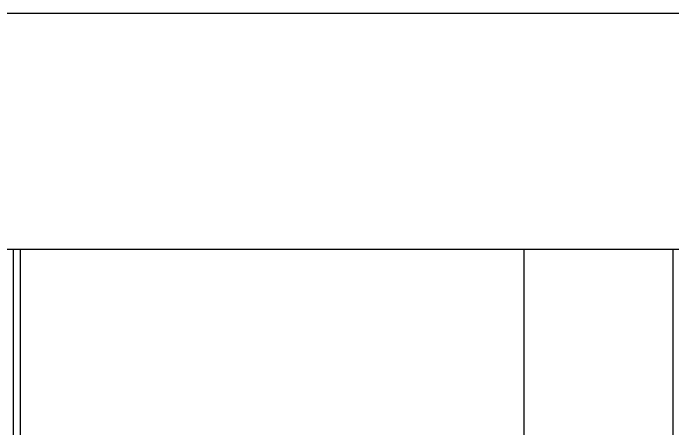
# Model space of a CAD drawing. Header units: millimetres. Extents: x 89860 to 502050, y -351975 to 882300.
# Drawn here: x 362999.6 to 363078.8, y -276649.9 to -276600 of the extents above; entities that cross this region are included whole.
import ezdxf

# ---------------------------------------------------------------- set-up
doc = ezdxf.new("R2010")
doc.units = ezdxf.units.MM
doc.header["$LTSCALE"] = 150
doc.layers.add('-----20 General Symbol', color=3, linetype='Continuous')
doc.layers.add('-----29 Cable Schedule', color=1, linetype='Continuous')

# ---------------------------------------------------------------- blocks, each defined once
blk = doc.blocks.new('A$C93139d4c')
at = {"layer": '-----20 General Symbol'}
for p, q in [((-31309.22, -18600), (-30694.29, -18600)), ((-31198.78, -18656.58), (-30722.58, -18656.58)), ((-30900.81, -18656.59), (-30900.81, -18796.34)), ((-30899.12, -18656.58), (-30899.12, -18797.91)), ((-30778.2, -18656.59), (-30778.2, -18794.83)), ((-30742.38, -18656.58), (-30742.38, -18758.06))]:
    blk.add_line(p, q, dxfattribs=at)

msp = doc.modelspace()

# ---------------------------------------------------------------- block references
at = {"layer": '-----29 Cable Schedule', "xscale": 0.5, "yscale": 0.5, "zscale": 0.5}
msp.add_blockref('A$C93139d4c', (378450, -267300), dxfattribs=at)

doc.saveas('drawing.dxf')
